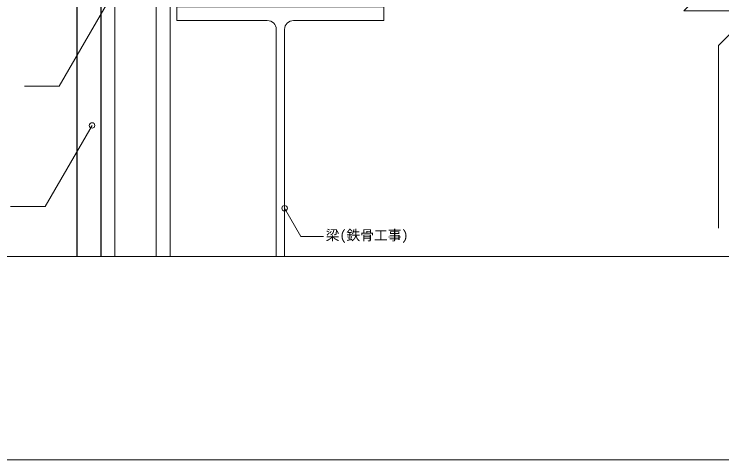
# Model space of a CAD drawing. Units: millimetres, scale not verified. Extents: x -1380 to 1380, y -955 to 955.
# Drawn here: x -705 to 321, y -955 to -308 of the extents above; entities that cross this region are included whole.
import ezdxf
from ezdxf.enums import TextEntityAlignment as Align

# ---------------------------------------------------------------- set-up
doc = ezdxf.new("R2010")
doc.units = ezdxf.units.MM
doc.header["$LTSCALE"] = 3
for name, color, linetype, lineweight in [('0-0_0', 7, 'Continuous', 9), ('0-2_MOJI', 7, 'Continuous', 18), ('0-4_KANAMONO', 5, 'Continuous', 18), ('0-6_TEKKOTU', 7, 'Continuous', 18), ('0-9_bo-do', 3, 'Continuous', 18), ('0-B_WAKU', 7, 'Continuous', 18), ('0-D_SUNPO', 7, 'Continuous', 18)]:
    doc.layers.add(name, color=color, linetype=linetype, lineweight=lineweight)
doc.styles.add('ＭＳ ゴシック', font='')
doc.styles.get('ＭＳ ゴシック').set_extended_font_data('MS Gothic')

msp = doc.modelspace()

# ---------------------------------------------------------------- linework, layer by layer
at = {"layer": '0-0_0', "lineweight": 18}
msp.add_lwpolyline([(-900.019, -660.026), (899.981, -660.026), (899.981, 539.974), (-900.019, 539.974)], close=True, dxfattribs=at)
at = {"layer": '0-2_MOJI'}
for points in [[(-571.699, -295.262), (-639.686, -413.019), (-690.124, -413.019)], [(-592.106, -469.932), (-660.092, -587.689), (-710.531, -587.689)], [(-256.454, -630.86), (-289.528, -630.86), (-313.104, -590.026)]]:
    msp.add_lwpolyline(points, dxfattribs=at)
for centre in [(-592.106, -469.932), (-313.104, -590.026)]:
    msp.add_circle(centre, 4, dxfattribs=at)
at = {"layer": '0-4_KANAMONO'}
for p, q in [((-579.104, 27.269), (-579.104, -660.026)), ((-559.104, 27.269), (-559.104, -660.026)), ((-499.104, 27.269), (-499.104, -660.026)), ((-479.104, 27.269), (-479.104, -660.026))]:
    msp.add_line(p, q, dxfattribs=at)
at = {"layer": '0-6_TEKKOTU'}
for p, q in [((-325.104, -330.731), (-325.104, -660.026)), ((-313.104, -660.026), (-313.104, -330.731))]:
    msp.add_line(p, q, dxfattribs=at)
msp.add_lwpolyline([(-300.104, -317.731), (-169.104, -317.731), (-169.104, -297.731), (-469.104, -297.731), (-469.104, -317.731), (-338.104, -317.731)], dxfattribs=at)
for centre, start, end in [((-338.104, -330.731), 0, 90), ((-300.104, -330.731), 90, 180)]:
    msp.add_arc(centre, 13, start, end, dxfattribs=at)
at = {"layer": '0-9_bo-do'}
for p, q in [((-614.104, -660.026), (-614.104, 77.269)), ((-613.754, 77.269), (-613.754, -660.026)), ((-579.454, 77.269), (-579.454, -660.026)), ((-579.104, -660.026), (-579.104, 77.269))]:
    msp.add_line(p, q, dxfattribs=at)
at = {"layer": '0-B_WAKU'}
msp.add_lwpolyline([(-1380.019, -955.026), (1379.981, -955.026), (1379.981, 954.974), (-1380.019, 954.974)], close=True, dxfattribs=at)
at = {"layer": '0-D_SUNPO'}
msp.add_lwpolyline([(315.714, -27.227), (315.714, -253.849), (265.714, -303.849), (365.714, -303.849), (315.714, -353.849), (315.714, -618.754)], dxfattribs=at)

# ---------------------------------------------------------------- texts
at = {"layer": '0-2_MOJI', "style": 'ＭＳ ゴシック'}
msp.add_text('梁(鉄骨工事)', height=14.66, dxfattribs=at).set_placement((-253.454, -640.86), align=Align.BOTTOM_LEFT)

doc.saveas('drawing.dxf')
